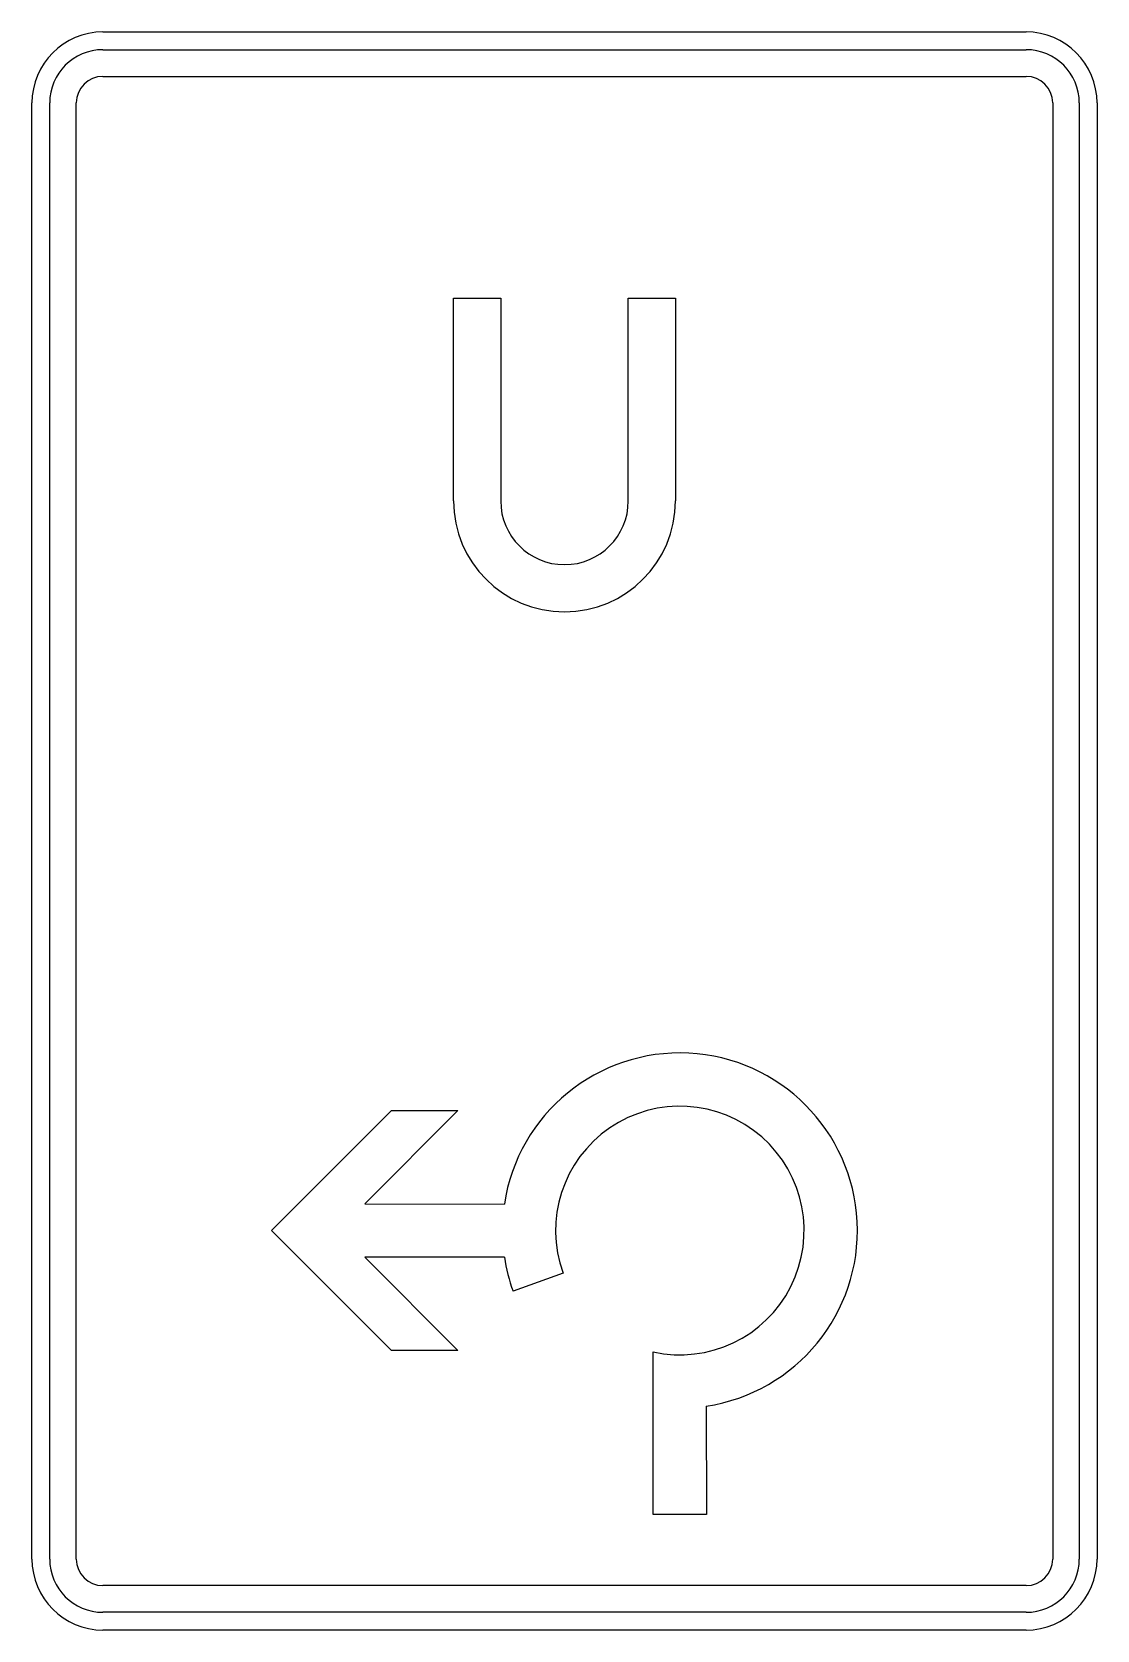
# Model space of a CAD drawing. Extents: x 0 to 600, y 0 to 900.
import ezdxf

# ---------------------------------------------------------------- set-up
doc = ezdxf.new("R2010")
doc.units = 0
doc.header["$LTSCALE"] = 25
doc.linetypes.add('AUSGEZOGEN', pattern=[0])
doc.layers.get('0').update_dxf_attribs({"linetype": 'AUSGEZOGEN'})

msp = doc.modelspace()

# ---------------------------------------------------------------- linework, layer by layer
for p, q in [((40, 900), (560, 900)), ((40, 890), (560, 890)), ((40, 875), (560, 875)), ((0, 40), (0, 860)), ((10, 40), (10, 860)), ((25, 40), (25, 860)), ((575, 860), (575, 40)), ((590, 860), (590, 40)), ((600, 860), (600, 40)), ((237.5, 750), (264.06, 750)), ((237.5, 635.94), (237.5, 750)), ((264.06, 750), (264.06, 635.94)), ((335.94, 635.94), (335.94, 750)), ((335.94, 750), (362.5, 750)), ((362.5, 750), (362.5, 635.94)), ((135, 225), (202.5, 292.5)), ((240, 292.5), (187.5, 240)), ((202.5, 292.5), (240, 292.5)), ((187.5, 240), (266.11, 239.88)), ((202.5, 157.5), (135, 225)), ((266.13, 210), (187.5, 210)), ((187.5, 210), (240, 157.5)), ((299.22, 201.06), (271.03, 190.8)), ((240, 157.5), (202.5, 157.5)), ((350, 65), (350, 156.63)), ((379.77, 126.1), (380, 65)), ((380, 65), (350, 65)), ((560, 25), (40, 25)), ((560, 10), (40, 10)), ((560, 0), (40, 0))]:
    msp.add_line(p, q)
for centre, radius, start, end in [((40, 860), 40, 90, 180), ((560, 860), 40, 0, 90), ((40, 860), 30, 90, 180), ((560, 860), 30, 0, 90), ((40, 860), 15, 90, 180), ((560, 860), 15, 0, 90), ((300, 635.94), 62.5, 180, 360), ((300, 635.94), 35.94, 180, 360), ((365, 225), 100, 278.495, 531.445), ((365, 225), 70, 257.625, 560), ((365, 225), 100, 188.625, 200), ((40, 40), 40, 180, 270), ((40, 40), 30, 180, 270), ((40, 40), 15, 180, 270), ((560, 40), 40, 270, 360), ((560, 40), 30, 270, 360), ((560, 40), 15, 270, 360)]:
    msp.add_arc(centre, radius, start, end)

doc.saveas('drawing.dxf')
